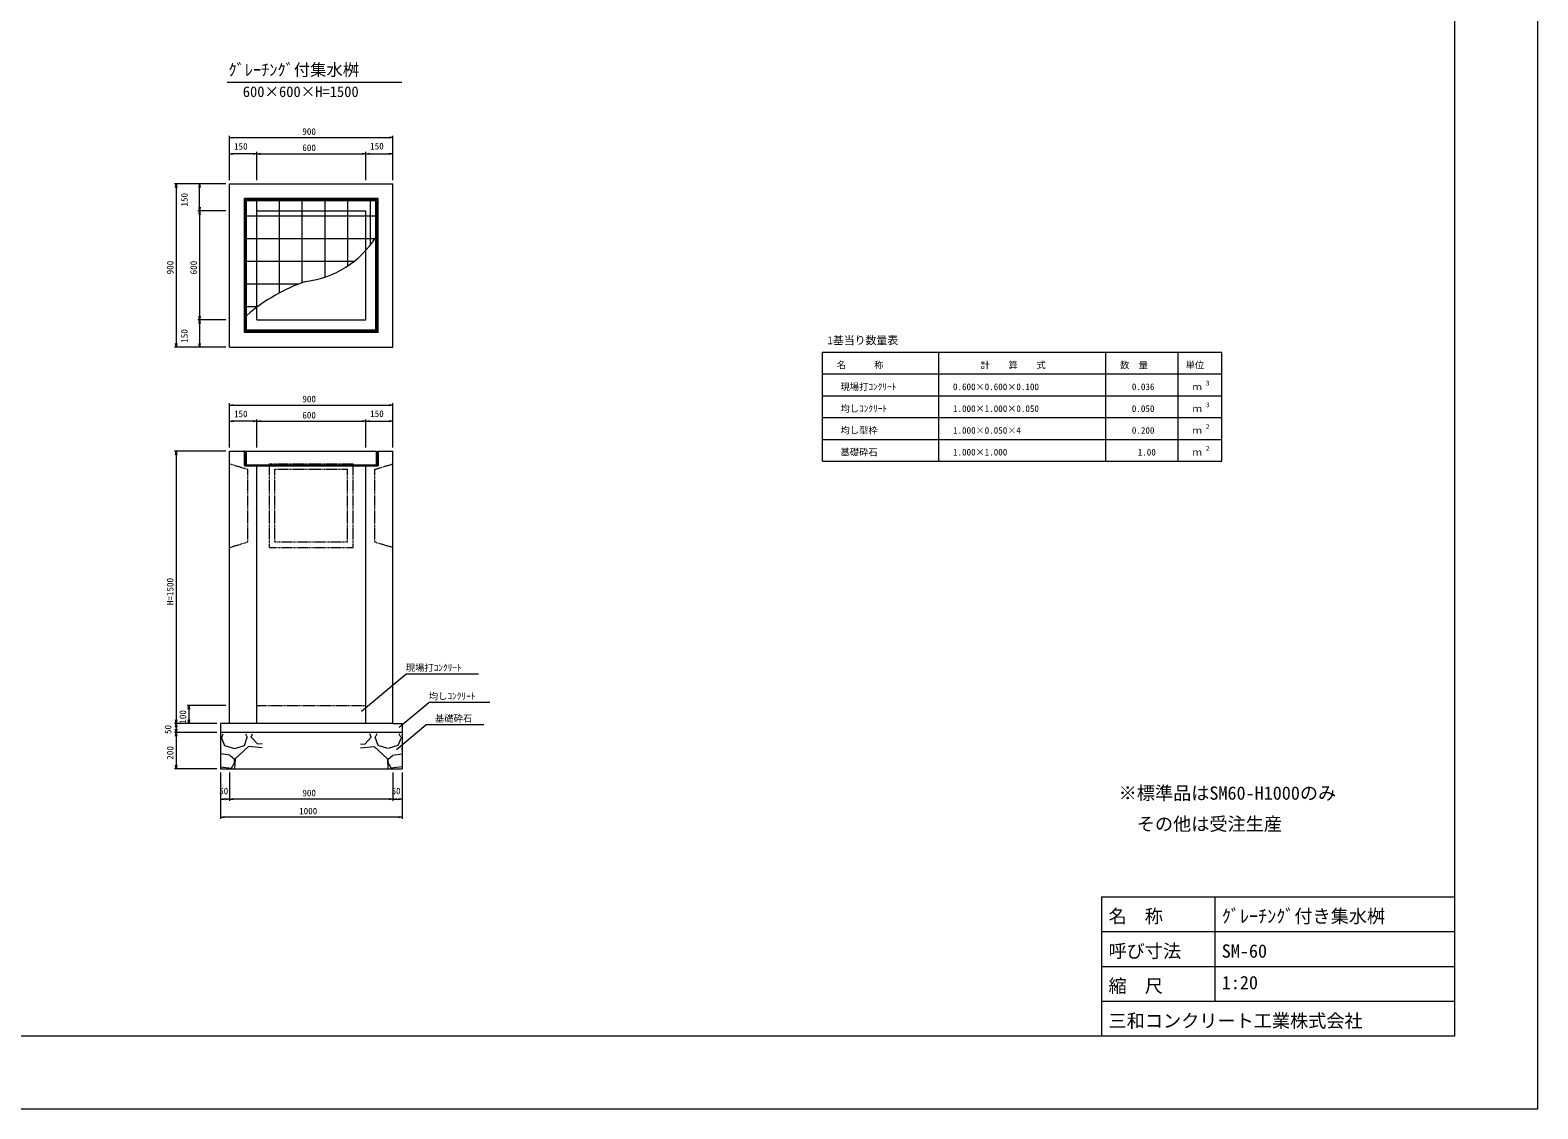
# Model space of a CAD drawing. Units: millimetres on the paper. Extents: x 0 to 841, y 0 to 594.
# Drawn here: x 425.7 to 841, y 0 to 297 of the extents above; entities that cross this region are included whole.
import ezdxf
from ezdxf.enums import TextEntityAlignment as Align

# ---------------------------------------------------------------- set-up
doc = ezdxf.new("R2010")
doc.units = ezdxf.units.MM
doc.linetypes.add('USER1', pattern=[0.375, 0.25, -0.125])
for name, color, linetype, lineweight in [('D-MTR-FRAM（材料表図枠）', 2, 'Continuous', 18), ('D-STR-DIM（寸法）', 7, 'Continuous', 18), ('D-STR-HTXT（旗揚げ）', 7, 'Continuous', 18), ('D-STR-STR1（構造物）', 4, 'Continuous', 18), ('D-STR-STRn（構造物）', 7, 'Continuous', 18), ('D-STR（構造物外形線）', 1, 'Continuous', 18), ('D-TTL(外枠）', 2, 'Continuous', 18), ('DEFPOINTS_2', 8, 'Continuous', 18)]:
    doc.layers.add(name, color=color, linetype=linetype, lineweight=lineweight)
for name, color, linetype in [('D-MTR-TXT(文字列）', 7, 'Continuous'), ('D-MTR（材料表タイトル）', 7, 'Continuous'), ('D-STR-TXT（文字）', 7, 'Continuous'), ('D-TTL-TXT（文字）', 7, 'Continuous')]:
    doc.layers.add(name, color=color, linetype=linetype)
doc.styles.add('ＭＳ ゴシック', font='')
doc.styles.get('ＭＳ ゴシック').set_extended_font_data('MS Gothic')

msp = doc.modelspace()

# ---------------------------------------------------------------- linework, layer by layer
at = {"layer": 'D-MTR-FRAM（材料表図枠）'}
for p, q in [((643.957, 208.331), (753.957, 208.331)), ((643.957, 178.331), (643.957, 208.331)), ((675.957, 178.331), (675.957, 208.331)), ((721.957, 178.331), (721.957, 208.331)), ((741.957, 178.331), (741.957, 208.331)), ((753.957, 178.331), (753.957, 208.331)), ((643.957, 202.331), (753.957, 202.331)), ((643.957, 202.331), (753.957, 202.331)), ((643.957, 196.331), (753.957, 196.331)), ((643.957, 196.331), (753.957, 196.331)), ((643.957, 190.331), (753.957, 190.331)), ((643.957, 184.331), (753.957, 184.331)), ((643.957, 178.331), (753.957, 178.331))]:
    msp.add_line(p, q, dxfattribs=at)
at = {"layer": 'D-STR-DIM（寸法）'}
for p, q in [((480.602, 255.72), (480.602, 267.913)), ((480.602, 267.413), (481.602, 267.58)), ((481.602, 267.247), (480.602, 267.413)), ((480.602, 267.413), (481.602, 267.413)), ((481.602, 267.413), (524.602, 267.413)), ((524.602, 267.58), (525.602, 267.413)), ((525.602, 267.413), (524.602, 267.247)), ((525.602, 267.413), (524.602, 267.413)), ((525.602, 255.72), (525.602, 267.913)), ((480.602, 255.72), (480.602, 263.47)), ((480.602, 262.97), (481.602, 263.137)), ((481.602, 262.803), (480.602, 262.97)), ((480.602, 262.97), (481.602, 262.97)), ((487.102, 262.97), (481.602, 262.97)), ((487.102, 263.137), (488.102, 262.97)), ((488.102, 262.97), (487.102, 262.803)), ((488.102, 262.97), (487.102, 262.97)), ((488.102, 255.72), (488.102, 263.47)), ((488.102, 255.72), (488.102, 263.47)), ((488.102, 262.97), (489.102, 263.137)), ((489.102, 262.803), (488.102, 262.97)), ((488.102, 262.97), (489.102, 262.97)), ((489.102, 262.97), (517.102, 262.97)), ((517.102, 263.137), (518.102, 262.97)), ((518.102, 262.97), (517.102, 262.803)), ((518.102, 262.97), (517.102, 262.97)), ((518.102, 255.72), (518.102, 263.47)), ((518.102, 255.72), (518.102, 263.47)), ((518.102, 262.97), (519.102, 263.137)), ((519.102, 262.803), (518.102, 262.97)), ((518.102, 262.97), (519.102, 262.97)), ((519.102, 262.97), (524.602, 262.97)), ((524.602, 263.137), (525.602, 262.97)), ((525.602, 262.97), (524.602, 262.803)), ((525.602, 262.97), (524.602, 262.97)), ((525.602, 255.72), (525.602, 263.47)), ((479.602, 254.72), (465.396, 254.72)), ((465.73, 253.72), (465.896, 254.72)), ((465.896, 254.72), (466.063, 253.72)), ((465.896, 254.72), (465.896, 253.72)), ((465.896, 253.72), (465.896, 210.72)), ((479.602, 254.72), (471.852, 254.72)), ((472.185, 253.72), (472.352, 254.72)), ((472.352, 254.72), (472.518, 253.72)), ((472.352, 254.72), (472.352, 253.72)), ((472.352, 248.22), (472.352, 253.72)), ((479.602, 247.22), (471.852, 247.22)), ((479.602, 247.22), (471.852, 247.22)), ((472.352, 247.22), (472.185, 248.22)), ((472.185, 246.22), (472.352, 247.22)), ((472.518, 248.22), (472.352, 247.22)), ((472.352, 247.22), (472.352, 248.22)), ((472.352, 247.22), (472.518, 246.22)), ((472.352, 247.22), (472.352, 246.22)), ((472.352, 246.22), (472.352, 218.22)), ((479.602, 217.22), (471.852, 217.22)), ((479.602, 217.22), (471.852, 217.22)), ((472.352, 217.22), (472.185, 218.22)), ((472.185, 216.22), (472.352, 217.22)), ((472.518, 218.22), (472.352, 217.22)), ((472.352, 217.22), (472.352, 218.22)), ((472.352, 217.22), (472.518, 216.22)), ((472.352, 217.22), (472.352, 216.22)), ((472.352, 216.22), (472.352, 210.72)), ((479.602, 209.72), (465.396, 209.72)), ((465.896, 209.72), (465.73, 210.72)), ((466.063, 210.72), (465.896, 209.72)), ((465.896, 209.72), (465.896, 210.72)), ((479.602, 209.72), (471.852, 209.72)), ((472.352, 209.72), (472.185, 210.72)), ((472.518, 210.72), (472.352, 209.72)), ((472.352, 209.72), (472.352, 210.72)), ((480.602, 182.082), (480.602, 194.275)), ((480.602, 193.775), (481.602, 193.942)), ((481.602, 193.608), (480.602, 193.775)), ((480.602, 193.775), (481.602, 193.775)), ((481.602, 193.775), (524.602, 193.775)), ((524.602, 193.942), (525.602, 193.775)), ((525.602, 193.775), (524.602, 193.608)), ((525.602, 193.775), (524.602, 193.775)), ((525.602, 182.082), (525.602, 194.275)), ((480.602, 182.082), (480.602, 189.832)), ((480.602, 189.332), (481.602, 189.498)), ((481.602, 189.165), (480.602, 189.332)), ((480.602, 189.332), (481.602, 189.332)), ((487.102, 189.332), (481.602, 189.332)), ((487.102, 189.498), (488.102, 189.332)), ((488.102, 189.332), (487.102, 189.165)), ((488.102, 189.332), (487.102, 189.332)), ((488.102, 182.082), (488.102, 189.832)), ((488.102, 182.082), (488.102, 189.832)), ((488.102, 189.332), (489.102, 189.498)), ((489.102, 189.165), (488.102, 189.332)), ((488.102, 189.332), (489.102, 189.332)), ((489.102, 189.332), (517.102, 189.332)), ((517.102, 189.498), (518.102, 189.332)), ((518.102, 189.332), (517.102, 189.165)), ((518.102, 189.332), (517.102, 189.332)), ((518.102, 182.082), (518.102, 189.832)), ((518.102, 182.082), (518.102, 189.832)), ((518.102, 189.332), (519.102, 189.498)), ((519.102, 189.165), (518.102, 189.332)), ((518.102, 189.332), (519.102, 189.332)), ((519.102, 189.332), (524.602, 189.332)), ((524.602, 189.498), (525.602, 189.332)), ((525.602, 189.332), (524.602, 189.165)), ((525.602, 189.332), (524.602, 189.332)), ((525.602, 182.082), (525.602, 189.832)), ((479.602, 181.082), (465.396, 181.082)), ((465.73, 180.082), (465.896, 181.082)), ((465.896, 181.082), (466.063, 180.082)), ((465.896, 181.082), (465.896, 180.082)), ((465.896, 180.082), (465.896, 107.082)), ((479.602, 111.082), (468.886, 111.082)), ((469.22, 110.082), (469.386, 111.082)), ((469.386, 111.082), (469.553, 110.082)), ((469.386, 111.082), (469.386, 110.082)), ((469.386, 110.082), (469.386, 107.082)), ((477.102, 106.082), (465.396, 106.082)), ((474.602, 106.082), (465.396, 106.082)), ((465.896, 106.082), (465.73, 107.082)), ((465.73, 105.082), (465.896, 106.082)), ((465.896, 103.582), (465.73, 104.582)), ((466.063, 107.082), (465.896, 106.082)), ((465.896, 106.082), (465.896, 107.082)), ((465.896, 106.082), (466.063, 105.082)), ((465.896, 106.082), (465.896, 105.082)), ((465.896, 105.082), (465.896, 104.582)), ((466.063, 104.582), (465.896, 103.582)), ((465.896, 103.582), (465.896, 104.582)), ((477.102, 106.082), (468.886, 106.082)), ((469.386, 106.082), (469.22, 107.082)), ((469.553, 107.082), (469.386, 106.082)), ((469.386, 106.082), (469.386, 107.082)), ((477.102, 103.582), (465.396, 103.582)), ((477.102, 103.582), (465.396, 103.582)), ((465.73, 102.582), (465.896, 103.582)), ((465.896, 103.582), (466.063, 102.582)), ((465.896, 103.582), (465.896, 102.582)), ((465.896, 102.582), (465.896, 94.582)), ((477.102, 93.582), (465.396, 93.582)), ((465.896, 93.582), (465.73, 94.582)), ((466.063, 94.582), (465.896, 93.582)), ((465.896, 93.582), (465.896, 94.582)), ((478.102, 92.582), (478.102, 84.789)), ((478.102, 92.582), (478.102, 79.821)), ((480.602, 92.582), (480.602, 84.789)), ((480.602, 92.582), (480.602, 84.789)), ((525.602, 92.582), (525.602, 84.789)), ((525.602, 92.582), (525.602, 84.789)), ((528.102, 92.582), (528.102, 79.821)), ((528.102, 92.582), (528.102, 84.789)), ((478.102, 85.289), (479.102, 85.456)), ((479.102, 85.122), (478.102, 85.289)), ((478.102, 85.289), (479.102, 85.289)), ((479.602, 85.289), (479.102, 85.289)), ((479.602, 85.456), (480.602, 85.289)), ((480.602, 85.289), (479.602, 85.122)), ((480.602, 85.289), (479.602, 85.289)), ((480.602, 85.289), (481.602, 85.456)), ((481.602, 85.122), (480.602, 85.289)), ((480.602, 85.289), (481.602, 85.289)), ((524.602, 85.289), (481.602, 85.289)), ((524.602, 85.456), (525.602, 85.289)), ((525.602, 85.289), (524.602, 85.122)), ((525.602, 85.289), (524.602, 85.289)), ((525.602, 85.289), (526.602, 85.456)), ((526.602, 85.122), (525.602, 85.289)), ((525.602, 85.289), (526.602, 85.289)), ((526.602, 85.289), (527.102, 85.289)), ((527.102, 85.456), (528.102, 85.289)), ((528.102, 85.289), (527.102, 85.122)), ((528.102, 85.289), (527.102, 85.289)), ((478.102, 80.321), (479.102, 80.488)), ((479.102, 80.154), (478.102, 80.321)), ((478.102, 80.321), (479.102, 80.321)), ((527.102, 80.321), (479.102, 80.321)), ((527.102, 80.488), (528.102, 80.321)), ((528.102, 80.321), (527.102, 80.154)), ((528.102, 80.321), (527.102, 80.321))]:
    msp.add_line(p, q, dxfattribs=at)
at = {"layer": 'D-STR-HTXT（旗揚げ）'}
for p, q in [((479.936, 282.698), (528.044, 282.698)), ((516.939, 109.508), (529.124, 119.722)), ((549.159, 119.722), (529.124, 119.722)), ((527.358, 105.083), (535.481, 111.893)), ((552.249, 111.893), (535.481, 111.893)), ((526.561, 98.956), (534.684, 105.766)), ((550.658, 105.766), (534.684, 105.766))]:
    msp.add_line(p, q, dxfattribs=at)
at = {"layer": 'D-STR-STR1（構造物）'}
for p, q in [((484.677, 213.795), (484.677, 250.645)), ((521.527, 250.645), (484.677, 250.645)), ((521.227, 250.345), (484.977, 250.345)), ((484.977, 214.095), (484.977, 250.345)), ((520.927, 250.045), (485.277, 250.045)), ((485.277, 214.395), (485.277, 250.045)), ((488.135, 247.22), (488.135, 249.97)), ((494.385, 247.22), (494.385, 249.97)), ((500.635, 247.22), (500.635, 249.97)), ((506.885, 247.22), (506.885, 249.97)), ((513.135, 247.22), (513.135, 249.97)), ((519.385, 237.864), (519.385, 249.97)), ((520.927, 214.395), (520.927, 250.045)), ((521.227, 214.095), (521.227, 250.345)), ((521.527, 213.795), (521.527, 250.645)), ((488.102, 245.782), (485.352, 245.782)), ((518.102, 245.782), (488.102, 245.782)), ((488.135, 220.716), (488.135, 247.22)), ((494.385, 224.69), (494.385, 247.22)), ((500.635, 227.48), (500.635, 247.22)), ((506.885, 229.008), (506.885, 247.22)), ((513.135, 232.063), (513.135, 247.22)), ((520.852, 245.782), (518.102, 245.782)), ((488.102, 239.532), (485.352, 239.532)), ((518.102, 239.532), (488.102, 239.532)), ((520.581, 239.532), (518.102, 239.532)), ((488.102, 233.282), (485.352, 233.282)), ((514.822, 233.282), (488.102, 233.282)), ((488.102, 227.032), (485.352, 227.032)), ((499.454, 227.032), (488.102, 227.032)), ((488.102, 220.782), (485.352, 220.782)), ((488.223, 220.782), (488.102, 220.782)), ((521.527, 213.795), (484.677, 213.795)), ((521.227, 214.095), (484.977, 214.095)), ((520.927, 214.395), (485.277, 214.395)), ((484.702, 181.082), (484.702, 177.032)), ((485.002, 181.082), (484.702, 181.082)), ((484.702, 177.182), (484.702, 181.082)), ((485.002, 177.332), (485.002, 181.082)), ((485.302, 177.332), (485.302, 181.082)), ((485.302, 181.082), (520.952, 181.082)), ((520.952, 181.082), (520.952, 177.332)), ((521.252, 181.082), (521.552, 181.082)), ((521.252, 177.332), (521.252, 181.082)), ((521.552, 181.082), (521.552, 179.057)), ((521.552, 181.082), (521.552, 177.032)), ((521.552, 177.182), (521.552, 181.082)), ((484.702, 177.032), (521.402, 177.032)), ((485.002, 177.332), (521.252, 177.332)), ((521.552, 177.032), (518.127, 177.032))]:
    msp.add_line(p, q, dxfattribs=at)
at = {"layer": 'D-STR-STR1（構造物）', "color": 7, "linetype": 'USER1'}
msp.add_line((488.102, 111.082), (518.102, 111.082), dxfattribs=at)
at = {"layer": 'D-STR-STR1（構造物）'}
for centre, radius, start, end in [((498.488, 254.109), 26.468, 276.79494, 327.66345), ((517.31, 181.729), 48.695, 108.79618, 131.01713)]:
    msp.add_arc(centre, radius, start, end, dxfattribs=at)
at = {"layer": 'D-STR-STRn（構造物）'}
for p, q in [((478.102, 106.082), (478.102, 93.582)), ((480.602, 106.082), (478.102, 106.082)), ((525.602, 106.082), (528.102, 106.082)), ((528.102, 106.082), (528.102, 93.582)), ((528.102, 103.582), (478.102, 103.582)), ((478.28, 102.3), (479.237, 100.066)), ((478.454, 102.303), (478.875, 103.286)), ((479.226, 100.05), (481.939, 99.252)), ((481.968, 99.251), (484.681, 100.049)), ((485.797, 99.747), (482.127, 96.396)), ((484.672, 100.054), (485.47, 102.289)), ((485.012, 103.286), (485.467, 102.3)), ((489.565, 99.407), (485.788, 99.722)), ((486.58, 102.296), (486.951, 103.286)), ((488.336, 100.41), (486.581, 102.325)), ((489.565, 100.511), (488.318, 100.402)), ((516.639, 100.511), (517.885, 100.402)), ((516.639, 99.407), (520.416, 99.722)), ((517.867, 100.41), (519.623, 102.325)), ((519.623, 102.296), (519.252, 103.286)), ((520.406, 99.747), (524.077, 96.396)), ((521.532, 100.054), (520.734, 102.289)), ((521.192, 103.286), (520.737, 102.3)), ((524.235, 99.251), (521.522, 100.049)), ((526.978, 100.05), (524.265, 99.252)), ((527.924, 102.3), (526.966, 100.066)), ((527.75, 102.303), (527.329, 103.286)), ((478.285, 99.107), (478.102, 99.168)), ((478.102, 99.013), (478.266, 99.111)), ((480.697, 97.365), (478.102, 97.754)), ((481.97, 96.215), (480.693, 97.332)), ((481.952, 95.278), (481.952, 96.235)), ((482.116, 96.39), (481.988, 93.71)), ((524.088, 96.39), (524.215, 93.71)), ((524.234, 96.215), (525.51, 97.332)), ((524.251, 95.278), (524.251, 96.235)), ((525.506, 97.365), (528.102, 97.754)), ((527.919, 99.107), (528.102, 99.168)), ((528.102, 99.013), (527.938, 99.111)), ((478.102, 94.201), (481.16, 93.834)), ((478.102, 93.582), (528.102, 93.582)), ((481.135, 93.835), (481.933, 95.271)), ((525.069, 93.835), (524.271, 95.271)), ((528.102, 94.201), (525.043, 93.834))]:
    msp.add_line(p, q, dxfattribs=at)
at = {"layer": 'D-STR（構造物外形線）'}
for p, q in [((480.602, 254.72), (525.602, 254.72)), ((480.602, 209.72), (480.602, 254.72)), ((525.602, 209.72), (525.602, 254.72)), ((488.102, 247.22), (518.102, 247.22)), ((488.102, 217.22), (488.102, 247.22)), ((518.102, 217.22), (518.102, 247.22)), ((488.102, 217.22), (518.102, 217.22)), ((480.602, 209.72), (525.602, 209.72)), ((480.602, 106.082), (480.602, 181.082)), ((480.652, 181.082), (484.702, 181.082)), ((521.552, 181.082), (525.602, 181.082)), ((525.602, 106.082), (525.602, 181.082)), ((488.102, 106.082), (488.102, 177.332)), ((518.102, 106.082), (518.102, 177.332)), ((525.602, 106.082), (480.602, 106.082))]:
    msp.add_line(p, q, dxfattribs=at)
at = {"layer": 'D-STR（構造物外形線）', "linetype": 'USER1'}
for p, q in [((480.652, 177.582), (485.652, 176.082)), ((485.627, 156.082), (485.627, 176.082)), ((491.602, 154.582), (491.602, 177.582)), ((491.627, 177.582), (514.627, 177.582)), ((493.102, 156.082), (493.102, 176.082)), ((493.127, 176.082), (513.127, 176.082)), ((513.102, 156.082), (513.102, 176.082)), ((514.602, 154.582), (514.602, 177.582)), ((520.602, 156.082), (520.602, 176.082)), ((520.627, 176.082), (525.627, 177.582)), ((480.627, 154.582), (485.627, 156.082)), ((491.602, 154.582), (514.602, 154.582)), ((493.102, 156.082), (513.102, 156.082)), ((520.602, 156.082), (525.602, 154.582))]:
    msp.add_line(p, q, dxfattribs=at)
at = {"layer": 'D-TTL(外枠）'}
for p, q in [((818, 574), (818, 20)), ((720.8, 58.4), (818, 58.4)), ((720.8, 58.4), (720.8, 20)), ((752, 58.4), (752, 29.6)), ((720.8, 48.8), (818, 48.8)), ((720.8, 39.2), (818, 39.2)), ((720.8, 29.6), (818, 29.6)), ((818, 20), (23, 20))]:
    msp.add_line(p, q, dxfattribs=at)
at = {"layer": 'DEFPOINTS_2'}
for p, q in [((841, 0), (841, 594)), ((0, 0), (841, 0))]:
    msp.add_line(p, q, dxfattribs=at)

# ---------------------------------------------------------------- texts
at = {"layer": 'D-MTR-TXT(文字列）', "style": 'ＭＳ ゴシック'}
for s, height, p in [('名\u3000\u3000\u3000称', 1.833, (647.88, 203.331)), ('計\u3000\u3000算\u3000\u3000式', 1.833, (687.486, 203.331)), ('数\u3000量', 1.833, (725.88, 203.331)), ('単位', 1.833, (743.954, 203.331)), ('現場打ｺﾝｸﾘｰﾄ', 1.833, (648.88, 197.331)), ('0.600×0.600×0.100', 1.833, (679.88, 197.331)), ('0.036', 1.833, (729.156, 197.331)), ('3', 1.32, (749.538, 198.782)), ('ｍ', 1.833, (745.88, 197.331)), ('均しｺﾝｸﾘｰﾄ', 1.833, (648.88, 191.331)), ('1.000×1.000×0.050', 1.833, (679.88, 191.331)), ('0.050', 1.833, (729.156, 191.331)), ('ｍ', 1.833, (745.88, 191.331)), ('3', 1.32, (749.538, 192.782)), ('均し型枠', 1.833, (648.88, 185.331)), ('1.000×0.050×4', 1.833, (679.88, 185.331)), ('0.200', 1.833, (729.156, 185.331)), ('ｍ', 1.833, (745.88, 185.331)), ('2', 1.32, (749.538, 186.782)), ('基礎砕石', 1.833, (648.88, 179.331)), ('1.000×1.000', 1.833, (679.88, 179.331)), ('1.00', 1.833, (730.78, 179.331)), ('ｍ', 1.833, (745.88, 179.331)), ('2', 1.32, (749.538, 180.782))]:
    msp.add_text(s, height=height, dxfattribs=at).set_placement(p, align=Align.BOTTOM_LEFT)
at = {"layer": 'D-MTR（材料表タイトル）', "style": 'ＭＳ ゴシック'}
msp.add_text('1基当り数量表', height=2.199, dxfattribs=at).set_placement((645.3, 209.856), align=Align.BOTTOM_LEFT)
at = {"layer": 'D-STR-DIM（寸法）', "style": 'ＭＳ ゴシック'}
for s, p in [('900', (500.646, 267.613)), ('150', (481.82, 263.523)), ('150', (519.32, 263.586)), ('600', (500.64, 263.17)), ('900', (500.646, 193.975)), ('150', (481.82, 189.885)), ('600', (500.64, 189.532)), ('150', (519.32, 189.948)), ('50', (477.721, 86.048)), ('900', (500.646, 85.489)), ('50', (525.221, 86.048)), ('1000', (499.758, 80.521))]:
    msp.add_text(s, height=1.833, dxfattribs=at).set_placement(p, align=Align.BOTTOM_LEFT)
for s, p in [('150', (469.602, 248.438)), ('900', (465.696, 229.764)), ('600', (472.152, 229.758)), ('150', (469.602, 210.938)), ('H=1500', (465.696, 138.696)), ('100', (469.186, 106.05)), ('50', (465.096, 103.201)), ('200', (465.696, 96.132))]:
    msp.add_text(s, height=1.833, rotation=90, dxfattribs=at).set_placement(p, align=Align.BOTTOM_LEFT)
at = {"layer": 'D-STR-TXT（文字）', "style": 'ＭＳ ゴシック'}
for s, p in [('現場打ｺﾝｸﾘｰﾄ', (529.124, 119.975)), ('均しｺﾝｸﾘｰﾄ', (535.481, 112.146)), ('基礎砕石', (537.184, 106.018))]:
    msp.add_text(s, height=1.833, dxfattribs=at).set_placement(p, align=Align.BOTTOM_LEFT)
at = {"layer": 'D-TTL-TXT（文字）', "style": 'ＭＳ ゴシック'}
for s, height, p in [('ｸﾞﾚｰﾁﾝｸﾞ付集水桝', 3.299, (480.286, 283.441)), ('600×600×H=1500', 2.933, (484.235, 277.718)), ('※標準品はSM60-H1000のみ', 3.666, (725.51, 84.013)), ('\u3000その他は受注生産', 3.666, (725.51, 75.508)), ('名\u3000称', 3.666, (722.731, 50.114)), ('ｸﾞﾚｰﾁﾝｸﾞ付き集水桝', 3.666, (753.931, 50.114)), ('呼び寸法', 3.666, (722.731, 40.514)), ('SM-60', 3.666, (753.931, 40.514)), ('縮\u3000尺', 3.666, (722.731, 30.914)), ('1:20', 3.666, (753.931, 31.827)), ('三和コンクリート工業株式会社', 3.666, (722.731, 21.314))]:
    msp.add_text(s, height=height, dxfattribs=at).set_placement(p, align=Align.BOTTOM_LEFT)

doc.saveas('drawing.dxf')
